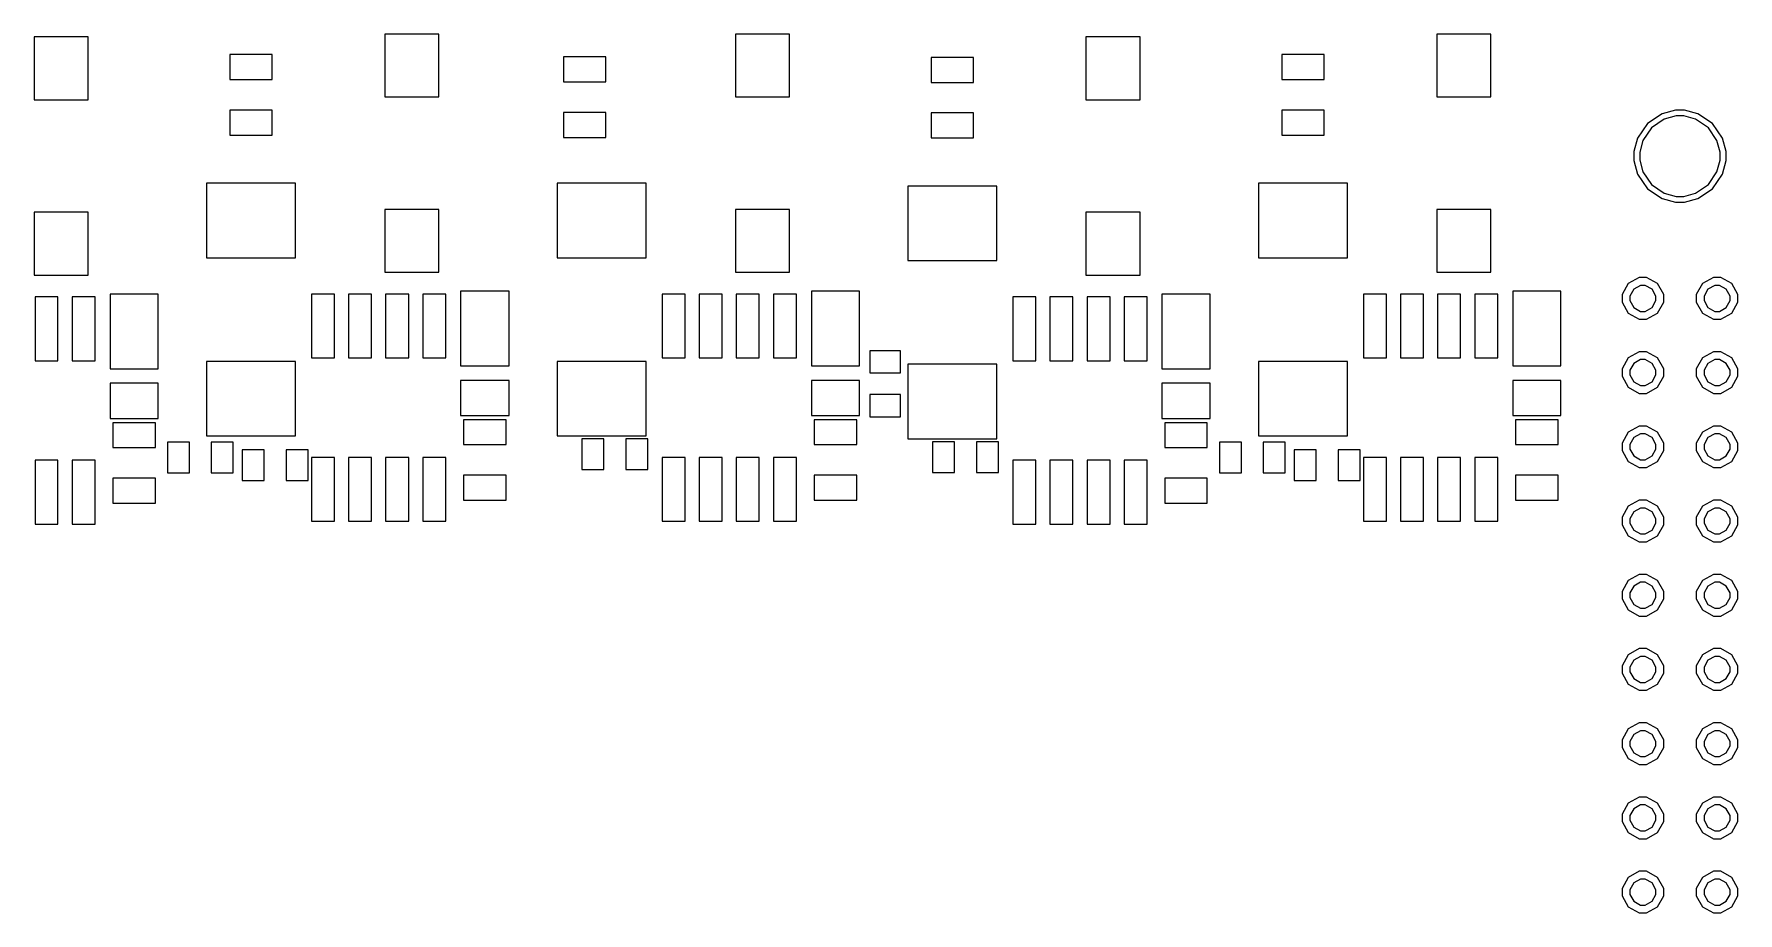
# Model space of a CAD drawing. Extents: x 0.06 to 4.7, y 0.01 to 2.64.
# Drawn here: x 2.408 to 4.704, y 1.461 to 2.645 of the extents above; entities that cross this region are included whole.
import ezdxf

# ---------------------------------------------------------------- set-up
doc = ezdxf.new("R2010")
doc.units = 0
doc.layers.get('0').update_dxf_attribs({"linetype": 'CONTINUOUS'})

msp = doc.modelspace()

# ---------------------------------------------------------------- linework, layer by layer
at = {"color": 0}
for p, q in [((2.48139, 2.64085), (2.40847, 2.64085)), ((2.40847, 2.64085), (2.40847, 2.5561)), ((2.48139, 2.5561), (2.48139, 2.64085)), ((2.95378, 2.64475), (2.88086, 2.64475)), ((2.88086, 2.64475), (2.88086, 2.56)), ((2.95378, 2.56), (2.95378, 2.64475)), ((3.42626, 2.64475), (3.35335, 2.64475)), ((3.35335, 2.64475), (3.35335, 2.56)), ((3.42626, 2.56), (3.42626, 2.64475)), ((3.8986, 2.64085), (3.82568, 2.64085)), ((3.82568, 2.64085), (3.82568, 2.5561)), ((3.8986, 2.5561), (3.8986, 2.64085)), ((4.3711, 2.64475), (4.29818, 2.64475)), ((4.29818, 2.64475), (4.29818, 2.56)), ((4.3711, 2.56), (4.3711, 2.64475)), ((2.72944, 2.61724), (2.67219, 2.61724)), ((2.67219, 2.61724), (2.67219, 2.58361)), ((2.72944, 2.58361), (2.72944, 2.61724)), ((4.14665, 2.61724), (4.08957, 2.61724)), ((4.08957, 2.61724), (4.08957, 2.58361)), ((4.14665, 2.58361), (4.14665, 2.61724)), ((3.17887, 2.61388), (3.12169, 2.61388)), ((3.12169, 2.61388), (3.12169, 2.58029)), ((3.17887, 2.58029), (3.17887, 2.61388)), ((3.67432, 2.61317), (3.61708, 2.61317)), ((3.61708, 2.61317), (3.61708, 2.57969)), ((3.67432, 2.57969), (3.67432, 2.61317)), ((2.67219, 2.58361), (2.72944, 2.58361)), ((3.12169, 2.58029), (3.17887, 2.58029)), ((3.61708, 2.57969), (3.67432, 2.57969)), ((4.08957, 2.58361), (4.14665, 2.58361)), ((2.40847, 2.5561), (2.48139, 2.5561)), ((2.88086, 2.56), (2.95378, 2.56)), ((3.35335, 2.56), (3.42626, 2.56)), ((3.82568, 2.5561), (3.8986, 2.5561)), ((4.29818, 2.56), (4.3711, 2.56)), ((2.72944, 2.54237), (2.67219, 2.54237)), ((2.67219, 2.54237), (2.67219, 2.50874)), ((2.72944, 2.50874), (2.72944, 2.54237)), ((3.17887, 2.53901), (3.12169, 2.53901)), ((3.12169, 2.53901), (3.12169, 2.50543)), ((3.17887, 2.50543), (3.17887, 2.53901)), ((3.67432, 2.53847), (3.61708, 2.53847)), ((3.61708, 2.53847), (3.61708, 2.50489)), ((3.67432, 2.50489), (3.67432, 2.53847)), ((4.14665, 2.54237), (4.08957, 2.54237)), ((4.08957, 2.54237), (4.08957, 2.50874)), ((4.14665, 2.50874), (4.14665, 2.54237)), ((4.60183, 2.53749), (4.58208, 2.52419)), ((4.6199, 2.54237), (4.60183, 2.53749)), ((4.62597, 2.54237), (4.6199, 2.54237)), ((4.632, 2.54237), (4.62597, 2.54237)), ((4.65007, 2.53749), (4.632, 2.54237)), ((4.66982, 2.52419), (4.65007, 2.53749)), ((2.67219, 2.50874), (2.72944, 2.50874)), ((3.12169, 2.50543), (3.17887, 2.50543)), ((3.61708, 2.50489), (3.67432, 2.50489)), ((4.08957, 2.50874), (4.14665, 2.50874)), ((4.56879, 2.50444), (4.56392, 2.48633)), ((4.58208, 2.52419), (4.56879, 2.50444)), ((4.68311, 2.50444), (4.66982, 2.52419)), ((4.68804, 2.48633), (4.68311, 2.50444)), ((4.56392, 2.48633), (4.56392, 2.48025)), ((4.56392, 2.48025), (4.56392, 2.47424)), ((4.68804, 2.48025), (4.68804, 2.48633)), ((4.68804, 2.47424), (4.68804, 2.48025)), ((4.56392, 2.47424), (4.56879, 2.45617)), ((4.68311, 2.45617), (4.68804, 2.47424)), ((2.76085, 2.4439), (2.64068, 2.4439)), ((2.64068, 2.4439), (2.64068, 2.34347)), ((2.76085, 2.34347), (2.76085, 2.4439)), ((3.23335, 2.4439), (3.11317, 2.4439)), ((3.11317, 2.4439), (3.11317, 2.34347)), ((3.23335, 2.34347), (3.23335, 2.4439)), ((3.70568, 2.44), (3.58556, 2.44)), ((3.58556, 2.44), (3.58556, 2.33957)), ((3.70568, 2.33957), (3.70568, 2.44)), ((4.17817, 2.4439), (4.05806, 2.4439)), ((4.05806, 2.4439), (4.05806, 2.34347)), ((4.17817, 2.34347), (4.17817, 2.4439)), ((4.56879, 2.45617), (4.58208, 2.43642)), ((4.58208, 2.43642), (4.60183, 2.42312)), ((4.65007, 2.42312), (4.66982, 2.43642)), ((4.66982, 2.43642), (4.68311, 2.45617)), ((4.60183, 2.42312), (4.6199, 2.41818)), ((4.6199, 2.41818), (4.62597, 2.41818)), ((4.62597, 2.41818), (4.632, 2.41818)), ((4.632, 2.41818), (4.65007, 2.42312)), ((2.48139, 2.40457), (2.40847, 2.40457)), ((2.40847, 2.40457), (2.40847, 2.31988)), ((2.48139, 2.31988), (2.48139, 2.40457)), ((2.95378, 2.40847), (2.88086, 2.40847)), ((2.88086, 2.40847), (2.88086, 2.32374)), ((2.95378, 2.32374), (2.95378, 2.40847)), ((3.42626, 2.40847), (3.35335, 2.40847)), ((3.35335, 2.40847), (3.35335, 2.32374)), ((3.42626, 2.32374), (3.42626, 2.40847)), ((3.8986, 2.40457), (3.82568, 2.40457)), ((3.82568, 2.40457), (3.82568, 2.31988)), ((3.8986, 2.31988), (3.8986, 2.40457)), ((4.3711, 2.40847), (4.29818, 2.40847)), ((4.29818, 2.40847), (4.29818, 2.32374)), ((4.3711, 2.32374), (4.3711, 2.40847)), ((2.64068, 2.34347), (2.76085, 2.34347)), ((3.11317, 2.34347), (3.23335, 2.34347)), ((4.05806, 2.34347), (4.17817, 2.34347)), ((2.40847, 2.31988), (2.48139, 2.31988)), ((2.88086, 2.32374), (2.95378, 2.32374)), ((3.35335, 2.32374), (3.42626, 2.32374)), ((3.58556, 2.33957), (3.70568, 2.33957)), ((3.82568, 2.31988), (3.8986, 2.31988)), ((4.29818, 2.32374), (4.3711, 2.32374)), ((3.04833, 2.29833), (2.98318, 2.29833)), ((2.98318, 2.29833), (2.98318, 2.19775)), ((3.04833, 2.19775), (3.04833, 2.29833)), ((3.52067, 2.29833), (3.45568, 2.29833)), ((3.45568, 2.29833), (3.45568, 2.19775)), ((3.52067, 2.19775), (3.52067, 2.29833)), ((4.46556, 2.29833), (4.40056, 2.29833)), ((4.40056, 2.29833), (4.40056, 2.19775)), ((4.46556, 2.19775), (4.46556, 2.29833)), ((4.5561, 2.30849), (4.5479, 2.29363)), ((4.57096, 2.31668), (4.5561, 2.30849)), ((4.57596, 2.31668), (4.57096, 2.31668)), ((4.58089, 2.31668), (4.57596, 2.31668)), ((4.59576, 2.30849), (4.58089, 2.31668)), ((4.604, 2.29363), (4.59576, 2.30849)), ((4.65614, 2.30849), (4.64789, 2.29363)), ((4.67101, 2.31668), (4.65614, 2.30849)), ((4.676, 2.31668), (4.67101, 2.31668)), ((4.68093, 2.31668), (4.676, 2.31668)), ((4.69581, 2.30849), (4.68093, 2.31668)), ((4.70404, 2.29363), (4.69581, 2.30849)), ((2.44069, 2.29058), (2.40972, 2.29058)), ((2.40972, 2.29058), (2.40972, 2.20458)), ((2.44069, 2.20458), (2.44069, 2.29058)), ((2.49067, 2.29058), (2.45975, 2.29058)), ((2.45975, 2.29058), (2.45975, 2.20458)), ((2.49067, 2.20458), (2.49067, 2.29058)), ((2.57585, 2.29432), (2.51085, 2.29432)), ((2.51085, 2.29432), (2.51085, 2.1939)), ((2.57585, 2.1939), (2.57585, 2.29432)), ((2.81321, 2.29443), (2.78207, 2.29443)), ((2.78207, 2.29443), (2.78207, 2.2085)), ((2.81321, 2.2085), (2.81321, 2.29443)), ((2.86317, 2.29443), (2.83208, 2.29443)), ((2.83208, 2.29443), (2.83208, 2.2085)), ((2.86317, 2.2085), (2.86317, 2.29443)), ((2.91319, 2.29443), (2.88211, 2.29443)), ((2.88211, 2.29443), (2.88211, 2.2085)), ((2.91319, 2.2085), (2.91319, 2.29443)), ((2.96322, 2.29443), (2.93207, 2.29443)), ((2.93207, 2.29443), (2.93207, 2.2085)), ((2.96322, 2.2085), (2.96322, 2.29443)), ((3.28554, 2.29443), (3.25456, 2.29443)), ((3.25456, 2.29443), (3.25456, 2.2085)), ((3.28554, 2.2085), (3.28554, 2.29443)), ((3.33556, 2.29443), (3.30458, 2.29443)), ((3.30458, 2.29443), (3.30458, 2.2085)), ((3.33556, 2.2085), (3.33556, 2.29443)), ((3.38558, 2.29443), (3.3546, 2.29443)), ((3.3546, 2.29443), (3.3546, 2.2085)), ((3.38558, 2.2085), (3.38558, 2.29443)), ((3.43554, 2.29443), (3.40457, 2.29443)), ((3.40457, 2.29443), (3.40457, 2.2085)), ((3.43554, 2.2085), (3.43554, 2.29443)), ((3.75803, 2.29058), (3.72711, 2.29058)), ((3.72711, 2.29058), (3.72711, 2.20458)), ((3.75803, 2.20458), (3.75803, 2.29058)), ((3.80806, 2.29058), (3.77707, 2.29058)), ((3.77707, 2.29058), (3.77707, 2.20458)), ((3.80806, 2.20458), (3.80806, 2.29058)), ((3.85807, 2.29058), (3.8271, 2.29058)), ((3.8271, 2.29058), (3.8271, 2.20458)), ((3.85807, 2.20458), (3.85807, 2.29058)), ((3.90804, 2.29058), (3.87706, 2.29058)), ((3.87706, 2.29058), (3.87706, 2.20458)), ((3.90804, 2.20458), (3.90804, 2.29058)), ((3.99322, 2.29432), (3.92806, 2.29432)), ((3.92806, 2.29432), (3.92806, 2.1939)), ((3.99322, 2.1939), (3.99322, 2.29432)), ((4.23042, 2.29443), (4.19943, 2.29443)), ((4.19943, 2.29443), (4.19943, 2.2085)), ((4.23042, 2.2085), (4.23042, 2.29443)), ((4.28043, 2.29443), (4.24946, 2.29443)), ((4.24946, 2.29443), (4.24946, 2.2085)), ((4.28043, 2.2085), (4.28043, 2.29443)), ((4.3304, 2.29443), (4.29943, 2.29443)), ((4.29943, 2.29443), (4.29943, 2.2085)), ((4.3304, 2.2085), (4.3304, 2.29443)), ((4.38043, 2.29443), (4.34944, 2.29443)), ((4.34944, 2.29443), (4.34944, 2.2085)), ((4.38043, 2.2085), (4.38043, 2.29443)), ((4.5479, 2.29363), (4.5479, 2.28863)), ((4.5479, 2.28863), (4.5479, 2.28369)), ((4.5479, 2.28369), (4.5561, 2.26882)), ((4.59576, 2.26882), (4.604, 2.28369)), ((4.604, 2.28863), (4.604, 2.29363)), ((4.604, 2.28369), (4.604, 2.28863)), ((4.64789, 2.29363), (4.64789, 2.28863)), ((4.64789, 2.28863), (4.64789, 2.28369)), ((4.64789, 2.28369), (4.65614, 2.26882)), ((4.69581, 2.26882), (4.70404, 2.28369)), ((4.70404, 2.28863), (4.70404, 2.29363)), ((4.70404, 2.28369), (4.70404, 2.28863)), ((4.5561, 2.26882), (4.57096, 2.26058)), ((4.57096, 2.26058), (4.57596, 2.26058)), ((4.57596, 2.26058), (4.58089, 2.26058)), ((4.58089, 2.26058), (4.59576, 2.26882)), ((4.65614, 2.26882), (4.67101, 2.26058)), ((4.67101, 2.26058), (4.676, 2.26058)), ((4.676, 2.26058), (4.68093, 2.26058)), ((4.68093, 2.26058), (4.69581, 2.26882)), ((2.40972, 2.20458), (2.44069, 2.20458)), ((2.45975, 2.20458), (2.49067, 2.20458)), ((2.76085, 2.20378), (2.64068, 2.20378)), ((2.64068, 2.20378), (2.64068, 2.10335)), ((2.76085, 2.10335), (2.76085, 2.20378)), ((2.78207, 2.2085), (2.81321, 2.2085)), ((2.83208, 2.2085), (2.86317, 2.2085)), ((2.88211, 2.2085), (2.91319, 2.2085)), ((2.93207, 2.2085), (2.96322, 2.2085)), ((3.23335, 2.20378), (3.11317, 2.20378)), ((3.11317, 2.20378), (3.11317, 2.10335)), ((3.23335, 2.10335), (3.23335, 2.20378)), ((3.25456, 2.2085), (3.28554, 2.2085)), ((3.30458, 2.2085), (3.33556, 2.2085)), ((3.3546, 2.2085), (3.38558, 2.2085)), ((3.40457, 2.2085), (3.43554, 2.2085)), ((3.57596, 2.21793), (3.53456, 2.21793)), ((3.53456, 2.21793), (3.53456, 2.18821)), ((3.57596, 2.18821), (3.57596, 2.21793)), ((3.72711, 2.20458), (3.75803, 2.20458)), ((3.77707, 2.20458), (3.80806, 2.20458)), ((3.8271, 2.20458), (3.85807, 2.20458)), ((3.87706, 2.20458), (3.90804, 2.20458)), ((4.17817, 2.20378), (4.05806, 2.20378)), ((4.05806, 2.20378), (4.05806, 2.10335)), ((4.17817, 2.10335), (4.17817, 2.20378)), ((4.19943, 2.2085), (4.23042, 2.2085)), ((4.24946, 2.2085), (4.28043, 2.2085)), ((4.29943, 2.2085), (4.3304, 2.2085)), ((4.34944, 2.2085), (4.38043, 2.2085)), ((4.5561, 2.20844), (4.5479, 2.19358)), ((4.57096, 2.21669), (4.5561, 2.20844)), ((4.57596, 2.21669), (4.57096, 2.21669)), ((4.58089, 2.21669), (4.57596, 2.21669)), ((4.59576, 2.20844), (4.58089, 2.21669)), ((4.604, 2.19358), (4.59576, 2.20844)), ((4.65614, 2.20844), (4.64789, 2.19358)), ((4.67101, 2.21669), (4.65614, 2.20844)), ((4.676, 2.21669), (4.67101, 2.21669)), ((4.68093, 2.21669), (4.676, 2.21669)), ((4.69581, 2.20844), (4.68093, 2.21669)), ((4.70404, 2.19358), (4.69581, 2.20844)), ((2.51085, 2.1939), (2.57585, 2.1939)), ((2.98318, 2.19775), (3.04833, 2.19775)), ((3.45568, 2.19775), (3.52067, 2.19775)), ((3.53456, 2.18821), (3.57596, 2.18821)), ((3.70568, 2.19988), (3.58556, 2.19988)), ((3.58556, 2.19988), (3.58556, 2.09928)), ((3.70568, 2.09928), (3.70568, 2.19988)), ((3.92806, 2.1939), (3.99322, 2.1939)), ((4.40056, 2.19775), (4.46556, 2.19775)), ((4.5479, 2.19358), (4.5479, 2.18858)), ((4.5479, 2.18858), (4.5479, 2.18365)), ((4.5479, 2.18365), (4.5561, 2.16878)), ((4.59576, 2.16878), (4.604, 2.18365)), ((4.604, 2.18858), (4.604, 2.19358)), ((4.604, 2.18365), (4.604, 2.18858)), ((4.64789, 2.19358), (4.64789, 2.18858)), ((4.64789, 2.18858), (4.64789, 2.18365)), ((4.64789, 2.18365), (4.65614, 2.16878)), ((4.69581, 2.16878), (4.70404, 2.18365)), ((4.70404, 2.18858), (4.70404, 2.19358)), ((4.70404, 2.18365), (4.70404, 2.18858)), ((2.57585, 2.17432), (2.51085, 2.17432)), ((2.51085, 2.17432), (2.51085, 2.12696)), ((2.57585, 2.12696), (2.57585, 2.17432)), ((3.04833, 2.17817), (2.98318, 2.17817)), ((2.98318, 2.17817), (2.98318, 2.13086)), ((3.04833, 2.13086), (3.04833, 2.17817)), ((3.52067, 2.17817), (3.45568, 2.17817)), ((3.45568, 2.17817), (3.45568, 2.13086)), ((3.52067, 2.13086), (3.52067, 2.17817)), ((3.57596, 2.1589), (3.53456, 2.1589)), ((3.53456, 2.1589), (3.53456, 2.12918)), ((3.57596, 2.12918), (3.57596, 2.1589)), ((3.99322, 2.17432), (3.92806, 2.17432)), ((3.92806, 2.17432), (3.92806, 2.12696)), ((3.99322, 2.12696), (3.99322, 2.17432)), ((4.46556, 2.17817), (4.40056, 2.17817)), ((4.40056, 2.17817), (4.40056, 2.13086)), ((4.46556, 2.13086), (4.46556, 2.17817)), ((4.5561, 2.16878), (4.57096, 2.16054)), ((4.57096, 2.16054), (4.57596, 2.16054)), ((4.57596, 2.16054), (4.58089, 2.16054)), ((4.58089, 2.16054), (4.59576, 2.16878)), ((4.65614, 2.16878), (4.67101, 2.16054)), ((4.67101, 2.16054), (4.676, 2.16054)), ((4.676, 2.16054), (4.68093, 2.16054)), ((4.68093, 2.16054), (4.69581, 2.16878)), ((2.51085, 2.12696), (2.57585, 2.12696)), ((2.57194, 2.1211), (2.51471, 2.1211)), ((2.51471, 2.1211), (2.51471, 2.08751)), ((2.57194, 2.08751), (2.57194, 2.1211)), ((2.98318, 2.13086), (3.04833, 2.13086)), ((3.04432, 2.125), (2.98719, 2.125)), ((2.98719, 2.125), (2.98719, 2.09153)), ((3.04432, 2.09153), (3.04432, 2.125)), ((3.45568, 2.13086), (3.52067, 2.13086)), ((3.51682, 2.125), (3.45958, 2.125)), ((3.45958, 2.125), (3.45958, 2.09153)), ((3.51682, 2.09153), (3.51682, 2.125)), ((3.53456, 2.12918), (3.57596, 2.12918)), ((3.92806, 2.12696), (3.99322, 2.12696)), ((3.98915, 2.1211), (3.93207, 2.1211)), ((3.93207, 2.1211), (3.93207, 2.08751)), ((3.98915, 2.08751), (3.98915, 2.1211)), ((4.40056, 2.13086), (4.46556, 2.13086)), ((4.46164, 2.125), (4.40446, 2.125)), ((4.40446, 2.125), (4.40446, 2.09153)), ((4.46164, 2.09153), (4.46164, 2.125)), ((4.57096, 2.11664), (4.5561, 2.10846)), ((4.57596, 2.11664), (4.57096, 2.11664)), ((4.58089, 2.11664), (4.57596, 2.11664)), ((4.59576, 2.10846), (4.58089, 2.11664)), ((4.67101, 2.11664), (4.65614, 2.10846)), ((4.676, 2.11664), (4.67101, 2.11664)), ((4.68093, 2.11664), (4.676, 2.11664)), ((4.69581, 2.10846), (4.68093, 2.11664)), ((2.61778, 2.09472), (2.58806, 2.09472)), ((2.58806, 2.09472), (2.58806, 2.05333)), ((2.61778, 2.05333), (2.61778, 2.09472)), ((2.64068, 2.10335), (2.76085, 2.10335)), ((2.67681, 2.09472), (2.64725, 2.09472)), ((2.64725, 2.09472), (2.64725, 2.05333)), ((2.67681, 2.05333), (2.67681, 2.09472)), ((2.98719, 2.09153), (3.04432, 2.09153)), ((3.11317, 2.10335), (3.23335, 2.10335)), ((3.17626, 2.09944), (3.14665, 2.09944)), ((3.14665, 2.09944), (3.14665, 2.05806)), ((3.17626, 2.05806), (3.17626, 2.09944)), ((3.23529, 2.09944), (3.20568, 2.09944)), ((3.20568, 2.09944), (3.20568, 2.05806)), ((3.23529, 2.05806), (3.23529, 2.09944)), ((3.45958, 2.09153), (3.51682, 2.09153)), ((3.58556, 2.09928), (3.70568, 2.09928)), ((3.6486, 2.09554), (3.61903, 2.09554)), ((3.61903, 2.09554), (3.61903, 2.05404)), ((3.6486, 2.05404), (3.6486, 2.09554)), ((3.70779, 2.09554), (3.67806, 2.09554)), ((3.67806, 2.09554), (3.67806, 2.05404)), ((3.70779, 2.05404), (3.70779, 2.09554)), ((4.035, 2.09472), (4.00543, 2.09472)), ((4.00543, 2.09472), (4.00543, 2.05333)), ((4.035, 2.05333), (4.035, 2.09472)), ((4.05806, 2.10335), (4.17817, 2.10335)), ((4.09418, 2.09472), (4.06446, 2.09472)), ((4.06446, 2.09472), (4.06446, 2.05333)), ((4.09418, 2.05333), (4.09418, 2.09472)), ((4.40446, 2.09153), (4.46164, 2.09153)), ((4.5561, 2.10846), (4.5479, 2.09358)), ((4.5479, 2.09358), (4.5479, 2.0886)), ((4.604, 2.09358), (4.59576, 2.10846)), ((4.604, 2.0886), (4.604, 2.09358)), ((4.65614, 2.10846), (4.64789, 2.09358)), ((4.64789, 2.09358), (4.64789, 2.0886)), ((4.70404, 2.09358), (4.69581, 2.10846)), ((4.70404, 2.0886), (4.70404, 2.09358)), ((2.44069, 2.07053), (2.40972, 2.07053)), ((2.40972, 2.07053), (2.40972, 1.9846)), ((2.44069, 1.9846), (2.44069, 2.07053)), ((2.49067, 2.07053), (2.45975, 2.07053)), ((2.45975, 2.07053), (2.45975, 1.9846)), ((2.49067, 1.9846), (2.49067, 2.07053)), ((2.51471, 2.08751), (2.57194, 2.08751)), ((2.71858, 2.08475), (2.68901, 2.08475)), ((2.68901, 2.08475), (2.68901, 2.04335)), ((2.71858, 2.04335), (2.71858, 2.08475)), ((2.77778, 2.08475), (2.74804, 2.08475)), ((2.74804, 2.08475), (2.74804, 2.04335)), ((2.77778, 2.04335), (2.77778, 2.08475)), ((2.81321, 2.07443), (2.78207, 2.07443)), ((2.78207, 2.07443), (2.78207, 1.9885)), ((2.81321, 1.9885), (2.81321, 2.07443)), ((2.86317, 2.07443), (2.83208, 2.07443)), ((2.83208, 2.07443), (2.83208, 1.9885)), ((2.86317, 1.9885), (2.86317, 2.07443)), ((2.91319, 2.07443), (2.88211, 2.07443)), ((2.88211, 2.07443), (2.88211, 1.9885)), ((2.91319, 1.9885), (2.91319, 2.07443)), ((2.96322, 2.07443), (2.93207, 2.07443)), ((2.93207, 2.07443), (2.93207, 1.9885)), ((2.96322, 1.9885), (2.96322, 2.07443)), ((3.28554, 2.07443), (3.25456, 2.07443)), ((3.25456, 2.07443), (3.25456, 1.9885)), ((3.28554, 1.9885), (3.28554, 2.07443)), ((3.33556, 2.07443), (3.30458, 2.07443)), ((3.30458, 2.07443), (3.30458, 1.9885)), ((3.33556, 1.9885), (3.33556, 2.07443)), ((3.38558, 2.07443), (3.3546, 2.07443)), ((3.3546, 2.07443), (3.3546, 1.9885)), ((3.38558, 1.9885), (3.38558, 2.07443)), ((3.43554, 2.07443), (3.40457, 2.07443)), ((3.40457, 2.07443), (3.40457, 1.9885)), ((3.43554, 1.9885), (3.43554, 2.07443)), ((3.75803, 2.07053), (3.72711, 2.07053)), ((3.72711, 2.07053), (3.72711, 1.9846)), ((3.75803, 1.9846), (3.75803, 2.07053)), ((3.80806, 2.07053), (3.77707, 2.07053)), ((3.77707, 2.07053), (3.77707, 1.9846)), ((3.80806, 1.9846), (3.80806, 2.07053)), ((3.85807, 2.07053), (3.8271, 2.07053)), ((3.8271, 2.07053), (3.8271, 1.9846)), ((3.85807, 1.9846), (3.85807, 2.07053)), ((3.90804, 2.07053), (3.87706, 2.07053)), ((3.87706, 2.07053), (3.87706, 1.9846)), ((3.90804, 1.9846), (3.90804, 2.07053)), ((3.93207, 2.08751), (3.98915, 2.08751)), ((4.13596, 2.08475), (4.10639, 2.08475)), ((4.10639, 2.08475), (4.10639, 2.04335)), ((4.13596, 2.04335), (4.13596, 2.08475)), ((4.19499, 2.08475), (4.16542, 2.08475)), ((4.16542, 2.08475), (4.16542, 2.04335)), ((4.19499, 2.04335), (4.19499, 2.08475)), ((4.23042, 2.07443), (4.19943, 2.07443)), ((4.19943, 2.07443), (4.19943, 1.9885)), ((4.23042, 1.9885), (4.23042, 2.07443)), ((4.28043, 2.07443), (4.24946, 2.07443)), ((4.24946, 2.07443), (4.24946, 1.9885)), ((4.28043, 1.9885), (4.28043, 2.07443)), ((4.3304, 2.07443), (4.29943, 2.07443)), ((4.29943, 2.07443), (4.29943, 1.9885)), ((4.3304, 1.9885), (4.3304, 2.07443)), ((4.38043, 2.07443), (4.34944, 2.07443)), ((4.34944, 2.07443), (4.34944, 1.9885)), ((4.38043, 1.9885), (4.38043, 2.07443)), ((4.5479, 2.0886), (4.5479, 2.08365)), ((4.5479, 2.08365), (4.5561, 2.06879)), ((4.5561, 2.06879), (4.57096, 2.06054)), ((4.58089, 2.06054), (4.59576, 2.06879)), ((4.59576, 2.06879), (4.604, 2.08365)), ((4.604, 2.08365), (4.604, 2.0886)), ((4.64789, 2.0886), (4.64789, 2.08365)), ((4.64789, 2.08365), (4.65614, 2.06879)), ((4.65614, 2.06879), (4.67101, 2.06054)), ((4.68093, 2.06054), (4.69581, 2.06879)), ((4.69581, 2.06879), (4.70404, 2.08365)), ((4.70404, 2.08365), (4.70404, 2.0886)), ((2.57194, 2.04622), (2.51471, 2.04622)), ((2.51471, 2.04622), (2.51471, 2.01281)), ((2.57194, 2.01281), (2.57194, 2.04622)), ((2.58806, 2.05333), (2.61778, 2.05333)), ((2.64725, 2.05333), (2.67681, 2.05333)), ((2.68901, 2.04335), (2.71858, 2.04335)), ((2.74804, 2.04335), (2.77778, 2.04335)), ((3.04432, 2.05029), (2.98719, 2.05029)), ((2.98719, 2.05029), (2.98719, 2.01665)), ((3.04432, 2.01665), (3.04432, 2.05029)), ((3.14665, 2.05806), (3.17626, 2.05806)), ((3.20568, 2.05806), (3.23529, 2.05806)), ((3.51682, 2.05029), (3.45958, 2.05029)), ((3.45958, 2.05029), (3.45958, 2.01665)), ((3.51682, 2.01665), (3.51682, 2.05029)), ((3.61903, 2.05404), (3.6486, 2.05404)), ((3.67806, 2.05404), (3.70779, 2.05404)), ((3.98915, 2.04622), (3.93207, 2.04622)), ((3.93207, 2.04622), (3.93207, 2.01281)), ((3.98915, 2.01281), (3.98915, 2.04622)), ((4.00543, 2.05333), (4.035, 2.05333)), ((4.06446, 2.05333), (4.09418, 2.05333)), ((4.10639, 2.04335), (4.13596, 2.04335)), ((4.16542, 2.04335), (4.19499, 2.04335)), ((4.46164, 2.05029), (4.40446, 2.05029)), ((4.40446, 2.05029), (4.40446, 2.01665)), ((4.46164, 2.01665), (4.46164, 2.05029)), ((4.57096, 2.06054), (4.57596, 2.06054)), ((4.57596, 2.06054), (4.58089, 2.06054)), ((4.67101, 2.06054), (4.676, 2.06054)), ((4.676, 2.06054), (4.68093, 2.06054)), ((2.51471, 2.01281), (2.57194, 2.01281)), ((2.98719, 2.01665), (3.04432, 2.01665)), ((3.45958, 2.01665), (3.51682, 2.01665)), ((3.93207, 2.01281), (3.98915, 2.01281)), ((4.40446, 2.01665), (4.46164, 2.01665)), ((4.5561, 2.00846), (4.5479, 1.9936)), ((4.57096, 2.01665), (4.5561, 2.00846)), ((4.57596, 2.01665), (4.57096, 2.01665)), ((4.58089, 2.01665), (4.57596, 2.01665)), ((4.59576, 2.00846), (4.58089, 2.01665)), ((4.604, 1.9936), (4.59576, 2.00846)), ((4.65614, 2.00846), (4.64789, 1.9936)), ((4.67101, 2.01665), (4.65614, 2.00846)), ((4.676, 2.01665), (4.67101, 2.01665)), ((4.68093, 2.01665), (4.676, 2.01665)), ((4.69581, 2.00846), (4.68093, 2.01665)), ((4.70404, 1.9936), (4.69581, 2.00846)), ((2.40972, 1.9846), (2.44069, 1.9846)), ((2.45975, 1.9846), (2.49067, 1.9846)), ((2.78207, 1.9885), (2.81321, 1.9885)), ((2.83208, 1.9885), (2.86317, 1.9885)), ((2.88211, 1.9885), (2.91319, 1.9885)), ((2.93207, 1.9885), (2.96322, 1.9885)), ((3.25456, 1.9885), (3.28554, 1.9885)), ((3.30458, 1.9885), (3.33556, 1.9885)), ((3.3546, 1.9885), (3.38558, 1.9885)), ((3.40457, 1.9885), (3.43554, 1.9885)), ((3.72711, 1.9846), (3.75803, 1.9846)), ((3.77707, 1.9846), (3.80806, 1.9846)), ((3.8271, 1.9846), (3.85807, 1.9846)), ((3.87706, 1.9846), (3.90804, 1.9846)), ((4.19943, 1.9885), (4.23042, 1.9885)), ((4.24946, 1.9885), (4.28043, 1.9885)), ((4.29943, 1.9885), (4.3304, 1.9885)), ((4.34944, 1.9885), (4.38043, 1.9885)), ((4.5479, 1.9936), (4.5479, 1.98861)), ((4.5479, 1.98861), (4.5479, 1.98367)), ((4.5479, 1.98367), (4.5561, 1.96881)), ((4.59576, 1.96881), (4.604, 1.98367)), ((4.604, 1.98861), (4.604, 1.9936)), ((4.604, 1.98367), (4.604, 1.98861)), ((4.64789, 1.9936), (4.64789, 1.98861)), ((4.64789, 1.98861), (4.64789, 1.98367)), ((4.64789, 1.98367), (4.65614, 1.96881)), ((4.69581, 1.96881), (4.70404, 1.98367)), ((4.70404, 1.98861), (4.70404, 1.9936)), ((4.70404, 1.98367), (4.70404, 1.98861)), ((4.5561, 1.96881), (4.57096, 1.96056)), ((4.57096, 1.96056), (4.57596, 1.96056)), ((4.57596, 1.96056), (4.58089, 1.96056)), ((4.58089, 1.96056), (4.59576, 1.96881)), ((4.65614, 1.96881), (4.67101, 1.96056)), ((4.67101, 1.96056), (4.676, 1.96056)), ((4.676, 1.96056), (4.68093, 1.96056)), ((4.68093, 1.96056), (4.69581, 1.96881)), ((4.5561, 1.90847), (4.5479, 1.89361)), ((4.57096, 1.91667), (4.5561, 1.90847)), ((4.57596, 1.91667), (4.57096, 1.91667)), ((4.58089, 1.91667), (4.57596, 1.91667)), ((4.59576, 1.90847), (4.58089, 1.91667)), ((4.604, 1.89361), (4.59576, 1.90847)), ((4.65614, 1.90847), (4.64789, 1.89361)), ((4.67101, 1.91667), (4.65614, 1.90847)), ((4.676, 1.91667), (4.67101, 1.91667)), ((4.68093, 1.91667), (4.676, 1.91667)), ((4.69581, 1.90847), (4.68093, 1.91667)), ((4.70404, 1.89361), (4.69581, 1.90847)), ((4.5479, 1.89361), (4.5479, 1.88861)), ((4.5479, 1.88861), (4.5479, 1.88368)), ((4.5479, 1.88368), (4.5561, 1.86882)), ((4.59576, 1.86882), (4.604, 1.88368)), ((4.604, 1.88861), (4.604, 1.89361)), ((4.604, 1.88368), (4.604, 1.88861)), ((4.64789, 1.89361), (4.64789, 1.88861)), ((4.64789, 1.88861), (4.64789, 1.88368)), ((4.64789, 1.88368), (4.65614, 1.86882)), ((4.69581, 1.86882), (4.70404, 1.88368)), ((4.70404, 1.88861), (4.70404, 1.89361)), ((4.70404, 1.88368), (4.70404, 1.88861)), ((4.5561, 1.86882), (4.57096, 1.86057)), ((4.57096, 1.86057), (4.57596, 1.86057)), ((4.57596, 1.86057), (4.58089, 1.86057)), ((4.58089, 1.86057), (4.59576, 1.86882)), ((4.65614, 1.86882), (4.67101, 1.86057)), ((4.67101, 1.86057), (4.676, 1.86057)), ((4.676, 1.86057), (4.68093, 1.86057)), ((4.68093, 1.86057), (4.69581, 1.86882)), ((4.57096, 1.81668), (4.5561, 1.80849)), ((4.57596, 1.81668), (4.57096, 1.81668)), ((4.58089, 1.81668), (4.57596, 1.81668)), ((4.59576, 1.80849), (4.58089, 1.81668)), ((4.67101, 1.81668), (4.65614, 1.80849)), ((4.676, 1.81668), (4.67101, 1.81668)), ((4.68093, 1.81668), (4.676, 1.81668)), ((4.69581, 1.80849), (4.68093, 1.81668)), ((4.5561, 1.80849), (4.5479, 1.79363)), ((4.5479, 1.79363), (4.5479, 1.78863)), ((4.604, 1.79363), (4.59576, 1.80849)), ((4.604, 1.78863), (4.604, 1.79363)), ((4.65614, 1.80849), (4.64789, 1.79363)), ((4.64789, 1.79363), (4.64789, 1.78863)), ((4.70404, 1.79363), (4.69581, 1.80849)), ((4.70404, 1.78863), (4.70404, 1.79363)), ((4.5479, 1.78863), (4.5479, 1.78369)), ((4.5479, 1.78369), (4.5561, 1.76882)), ((4.5561, 1.76882), (4.57096, 1.76058)), ((4.58089, 1.76058), (4.59576, 1.76882)), ((4.59576, 1.76882), (4.604, 1.78369)), ((4.604, 1.78369), (4.604, 1.78863)), ((4.64789, 1.78863), (4.64789, 1.78369)), ((4.64789, 1.78369), (4.65614, 1.76882)), ((4.65614, 1.76882), (4.67101, 1.76058)), ((4.68093, 1.76058), (4.69581, 1.76882)), ((4.69581, 1.76882), (4.70404, 1.78369)), ((4.70404, 1.78369), (4.70404, 1.78863)), ((4.57096, 1.76058), (4.57596, 1.76058)), ((4.57596, 1.76058), (4.58089, 1.76058)), ((4.67101, 1.76058), (4.676, 1.76058)), ((4.676, 1.76058), (4.68093, 1.76058)), ((4.5561, 1.70844), (4.5479, 1.69358)), ((4.57096, 1.71669), (4.5561, 1.70844)), ((4.57596, 1.71669), (4.57096, 1.71669)), ((4.58089, 1.71669), (4.57596, 1.71669)), ((4.59576, 1.70844), (4.58089, 1.71669)), ((4.604, 1.69358), (4.59576, 1.70844)), ((4.65614, 1.70844), (4.64789, 1.69358)), ((4.67101, 1.71669), (4.65614, 1.70844)), ((4.676, 1.71669), (4.67101, 1.71669)), ((4.68093, 1.71669), (4.676, 1.71669)), ((4.69581, 1.70844), (4.68093, 1.71669)), ((4.70404, 1.69358), (4.69581, 1.70844)), ((4.5479, 1.69358), (4.5479, 1.68858)), ((4.5479, 1.68858), (4.5479, 1.68365)), ((4.5479, 1.68365), (4.5561, 1.66878)), ((4.59576, 1.66878), (4.604, 1.68365)), ((4.604, 1.68858), (4.604, 1.69358)), ((4.604, 1.68365), (4.604, 1.68858)), ((4.64789, 1.69358), (4.64789, 1.68858)), ((4.64789, 1.68858), (4.64789, 1.68365)), ((4.64789, 1.68365), (4.65614, 1.66878)), ((4.69581, 1.66878), (4.70404, 1.68365)), ((4.70404, 1.68858), (4.70404, 1.69358)), ((4.70404, 1.68365), (4.70404, 1.68858)), ((4.5561, 1.66878), (4.57096, 1.66054)), ((4.57096, 1.66054), (4.57596, 1.66054)), ((4.57596, 1.66054), (4.58089, 1.66054)), ((4.58089, 1.66054), (4.59576, 1.66878)), ((4.65614, 1.66878), (4.67101, 1.66054)), ((4.67101, 1.66054), (4.676, 1.66054)), ((4.676, 1.66054), (4.68093, 1.66054)), ((4.68093, 1.66054), (4.69581, 1.66878)), ((4.5561, 1.60846), (4.5479, 1.59358)), ((4.57096, 1.61664), (4.5561, 1.60846)), ((4.57596, 1.61664), (4.57096, 1.61664)), ((4.58089, 1.61664), (4.57596, 1.61664)), ((4.59576, 1.60846), (4.58089, 1.61664)), ((4.604, 1.59358), (4.59576, 1.60846)), ((4.65614, 1.60846), (4.64789, 1.59358)), ((4.67101, 1.61664), (4.65614, 1.60846)), ((4.676, 1.61664), (4.67101, 1.61664)), ((4.68093, 1.61664), (4.676, 1.61664)), ((4.69581, 1.60846), (4.68093, 1.61664)), ((4.70404, 1.59358), (4.69581, 1.60846)), ((4.5479, 1.59358), (4.5479, 1.5886)), ((4.5479, 1.5886), (4.5479, 1.58365)), ((4.604, 1.5886), (4.604, 1.59358)), ((4.604, 1.58365), (4.604, 1.5886)), ((4.64789, 1.59358), (4.64789, 1.5886)), ((4.64789, 1.5886), (4.64789, 1.58365)), ((4.70404, 1.5886), (4.70404, 1.59358)), ((4.70404, 1.58365), (4.70404, 1.5886)), ((4.5479, 1.58365), (4.5561, 1.56879)), ((4.5561, 1.56879), (4.57096, 1.56054)), ((4.58089, 1.56054), (4.59576, 1.56879)), ((4.59576, 1.56879), (4.604, 1.58365)), ((4.64789, 1.58365), (4.65614, 1.56879)), ((4.65614, 1.56879), (4.67101, 1.56054)), ((4.68093, 1.56054), (4.69581, 1.56879)), ((4.69581, 1.56879), (4.70404, 1.58365)), ((4.57096, 1.56054), (4.57596, 1.56054)), ((4.57596, 1.56054), (4.58089, 1.56054)), ((4.67101, 1.56054), (4.676, 1.56054)), ((4.676, 1.56054), (4.68093, 1.56054)), ((4.57096, 1.51665), (4.5561, 1.50846)), ((4.57596, 1.51665), (4.57096, 1.51665)), ((4.58089, 1.51665), (4.57596, 1.51665)), ((4.59576, 1.50846), (4.58089, 1.51665)), ((4.67101, 1.51665), (4.65614, 1.50846)), ((4.676, 1.51665), (4.67101, 1.51665)), ((4.68093, 1.51665), (4.676, 1.51665)), ((4.69581, 1.50846), (4.68093, 1.51665)), ((4.5561, 1.50846), (4.5479, 1.4936)), ((4.5479, 1.4936), (4.5479, 1.48861)), ((4.604, 1.4936), (4.59576, 1.50846)), ((4.604, 1.48861), (4.604, 1.4936)), ((4.65614, 1.50846), (4.64789, 1.4936)), ((4.64789, 1.4936), (4.64789, 1.48861)), ((4.70404, 1.4936), (4.69581, 1.50846)), ((4.70404, 1.48861), (4.70404, 1.4936)), ((4.5479, 1.48861), (4.5479, 1.48367)), ((4.5479, 1.48367), (4.5561, 1.46881)), ((4.59576, 1.46881), (4.604, 1.48367)), ((4.604, 1.48367), (4.604, 1.48861)), ((4.64789, 1.48861), (4.64789, 1.48367)), ((4.64789, 1.48367), (4.65614, 1.46881)), ((4.69581, 1.46881), (4.70404, 1.48367)), ((4.70404, 1.48367), (4.70404, 1.48861)), ((4.5561, 1.46881), (4.57096, 1.46056)), ((4.57096, 1.46056), (4.57596, 1.46056)), ((4.57596, 1.46056), (4.58089, 1.46056)), ((4.58089, 1.46056), (4.59576, 1.46881)), ((4.65614, 1.46881), (4.67101, 1.46056)), ((4.67101, 1.46056), (4.676, 1.46056)), ((4.676, 1.46056), (4.68093, 1.46056)), ((4.68093, 1.46056), (4.69581, 1.46881))]:
    msp.add_line(p, q, dxfattribs=at)
at = {"color": 7}
for p, q in [((4.60487, 2.53022), (4.58768, 2.51861)), ((4.62067, 2.53444), (4.60487, 2.53022)), ((4.62597, 2.53444), (4.62067, 2.53444)), ((4.63124, 2.53444), (4.62597, 2.53444)), ((4.64703, 2.53022), (4.63124, 2.53444)), ((4.66422, 2.51861), (4.64703, 2.53022)), ((4.58768, 2.51861), (4.57607, 2.50136)), ((4.67583, 2.50136), (4.66422, 2.51861)), ((4.57607, 2.50136), (4.57183, 2.48557)), ((4.57183, 2.48557), (4.57183, 2.48025)), ((4.57183, 2.48025), (4.57183, 2.47499)), ((4.68012, 2.48557), (4.67583, 2.50136)), ((4.68012, 2.48025), (4.68012, 2.48557)), ((4.68012, 2.47499), (4.68012, 2.48025)), ((4.57183, 2.47499), (4.57607, 2.45921)), ((4.57607, 2.45921), (4.58768, 2.442)), ((4.66422, 2.442), (4.67583, 2.45921)), ((4.67583, 2.45921), (4.68012, 2.47499)), ((4.58768, 2.442), (4.60487, 2.43039)), ((4.64703, 2.43039), (4.66422, 2.442)), ((4.60487, 2.43039), (4.62067, 2.42611)), ((4.62067, 2.42611), (4.62597, 2.42611)), ((4.62597, 2.42611), (4.63124, 2.42611)), ((4.63124, 2.42611), (4.64703, 2.43039)), ((4.56358, 2.301), (4.55849, 2.29172)), ((4.57286, 2.3061), (4.56358, 2.301)), ((4.57596, 2.3061), (4.57286, 2.3061)), ((4.57904, 2.3061), (4.57596, 2.3061)), ((4.58832, 2.301), (4.57904, 2.3061)), ((4.59347, 2.29172), (4.58832, 2.301)), ((4.66357, 2.301), (4.65847, 2.29172)), ((4.67285, 2.3061), (4.66357, 2.301)), ((4.676, 2.3061), (4.67285, 2.3061)), ((4.67904, 2.3061), (4.676, 2.3061)), ((4.68832, 2.301), (4.67904, 2.3061)), ((4.69347, 2.29172), (4.68832, 2.301)), ((4.55849, 2.29172), (4.55849, 2.28863)), ((4.55849, 2.28863), (4.55849, 2.28554)), ((4.55849, 2.28554), (4.56358, 2.27626)), ((4.56358, 2.27626), (4.57286, 2.27111)), ((4.57904, 2.27111), (4.58832, 2.27626)), ((4.58832, 2.27626), (4.59347, 2.28554)), ((4.59347, 2.28863), (4.59347, 2.29172)), ((4.59347, 2.28554), (4.59347, 2.28863)), ((4.65847, 2.29172), (4.65847, 2.28863)), ((4.65847, 2.28863), (4.65847, 2.28554)), ((4.65847, 2.28554), (4.66357, 2.27626)), ((4.66357, 2.27626), (4.67285, 2.27111)), ((4.67904, 2.27111), (4.68832, 2.27626)), ((4.68832, 2.27626), (4.69347, 2.28554)), ((4.69347, 2.28863), (4.69347, 2.29172)), ((4.69347, 2.28554), (4.69347, 2.28863)), ((4.57286, 2.27111), (4.57596, 2.27111)), ((4.57596, 2.27111), (4.57904, 2.27111)), ((4.67285, 2.27111), (4.676, 2.27111)), ((4.676, 2.27111), (4.67904, 2.27111)), ((4.57286, 2.20611), (4.56358, 2.20101)), ((4.57596, 2.20611), (4.57286, 2.20611)), ((4.57904, 2.20611), (4.57596, 2.20611)), ((4.58832, 2.20101), (4.57904, 2.20611)), ((4.67285, 2.20611), (4.66357, 2.20101)), ((4.676, 2.20611), (4.67285, 2.20611)), ((4.67904, 2.20611), (4.676, 2.20611)), ((4.68832, 2.20101), (4.67904, 2.20611)), ((4.56358, 2.20101), (4.55849, 2.19174)), ((4.55849, 2.19174), (4.55849, 2.18858)), ((4.55849, 2.18858), (4.55849, 2.18554)), ((4.55849, 2.18554), (4.56358, 2.17626)), ((4.59347, 2.19174), (4.58832, 2.20101)), ((4.58832, 2.17626), (4.59347, 2.18554)), ((4.59347, 2.18858), (4.59347, 2.19174)), ((4.59347, 2.18554), (4.59347, 2.18858)), ((4.66357, 2.20101), (4.65847, 2.19174)), ((4.65847, 2.19174), (4.65847, 2.18858)), ((4.65847, 2.18858), (4.65847, 2.18554)), ((4.65847, 2.18554), (4.66357, 2.17626)), ((4.69347, 2.19174), (4.68832, 2.20101)), ((4.68832, 2.17626), (4.69347, 2.18554)), ((4.69347, 2.18858), (4.69347, 2.19174)), ((4.69347, 2.18554), (4.69347, 2.18858)), ((4.56358, 2.17626), (4.57286, 2.17111)), ((4.57286, 2.17111), (4.57596, 2.17111)), ((4.57596, 2.17111), (4.57904, 2.17111)), ((4.57904, 2.17111), (4.58832, 2.17626)), ((4.66357, 2.17626), (4.67285, 2.17111)), ((4.67285, 2.17111), (4.676, 2.17111)), ((4.676, 2.17111), (4.67904, 2.17111)), ((4.67904, 2.17111), (4.68832, 2.17626)), ((4.56358, 2.10101), (4.55849, 2.09174)), ((4.55849, 2.09174), (4.55849, 2.0886)), ((4.57286, 2.10613), (4.56358, 2.10101)), ((4.57596, 2.10613), (4.57286, 2.10613)), ((4.57904, 2.10613), (4.57596, 2.10613)), ((4.58832, 2.10101), (4.57904, 2.10613)), ((4.59347, 2.09174), (4.58832, 2.10101)), ((4.59347, 2.0886), (4.59347, 2.09174)), ((4.66357, 2.10101), (4.65847, 2.09174)), ((4.65847, 2.09174), (4.65847, 2.0886)), ((4.67285, 2.10613), (4.66357, 2.10101)), ((4.676, 2.10613), (4.67285, 2.10613)), ((4.67904, 2.10613), (4.676, 2.10613)), ((4.68832, 2.10101), (4.67904, 2.10613)), ((4.69347, 2.09174), (4.68832, 2.10101)), ((4.69347, 2.0886), (4.69347, 2.09174)), ((4.55849, 2.0886), (4.55849, 2.08556)), ((4.55849, 2.08556), (4.56358, 2.07628)), ((4.56358, 2.07628), (4.57286, 2.07113)), ((4.57286, 2.07113), (4.57596, 2.07113)), ((4.57596, 2.07113), (4.57904, 2.07113)), ((4.57904, 2.07113), (4.58832, 2.07628)), ((4.58832, 2.07628), (4.59347, 2.08556)), ((4.59347, 2.08556), (4.59347, 2.0886)), ((4.65847, 2.0886), (4.65847, 2.08556)), ((4.65847, 2.08556), (4.66357, 2.07628)), ((4.66357, 2.07628), (4.67285, 2.07113)), ((4.67285, 2.07113), (4.676, 2.07113)), ((4.676, 2.07113), (4.67904, 2.07113)), ((4.67904, 2.07113), (4.68832, 2.07628)), ((4.68832, 2.07628), (4.69347, 2.08556)), ((4.69347, 2.08556), (4.69347, 2.0886)), ((4.56358, 2.00103), (4.55849, 1.99175)), ((4.57286, 2.00612), (4.56358, 2.00103)), ((4.57596, 2.00612), (4.57286, 2.00612)), ((4.57904, 2.00612), (4.57596, 2.00612)), ((4.58832, 2.00103), (4.57904, 2.00612)), ((4.59347, 1.99175), (4.58832, 2.00103)), ((4.66357, 2.00103), (4.65847, 1.99175)), ((4.67285, 2.00612), (4.66357, 2.00103)), ((4.676, 2.00612), (4.67285, 2.00612)), ((4.67904, 2.00612), (4.676, 2.00612)), ((4.68832, 2.00103), (4.67904, 2.00612)), ((4.69347, 1.99175), (4.68832, 2.00103)), ((4.55849, 1.99175), (4.55849, 1.98861)), ((4.55849, 1.98861), (4.55849, 1.98557)), ((4.55849, 1.98557), (4.56358, 1.97629)), ((4.56358, 1.97629), (4.57286, 1.97114)), ((4.57904, 1.97114), (4.58832, 1.97629)), ((4.58832, 1.97629), (4.59347, 1.98557)), ((4.59347, 1.98861), (4.59347, 1.99175)), ((4.59347, 1.98557), (4.59347, 1.98861)), ((4.65847, 1.99175), (4.65847, 1.98861)), ((4.65847, 1.98861), (4.65847, 1.98557)), ((4.65847, 1.98557), (4.66357, 1.97629)), ((4.66357, 1.97629), (4.67285, 1.97114)), ((4.67904, 1.97114), (4.68832, 1.97629)), ((4.68832, 1.97629), (4.69347, 1.98557)), ((4.69347, 1.98861), (4.69347, 1.99175)), ((4.69347, 1.98557), (4.69347, 1.98861)), ((4.57286, 1.97114), (4.57596, 1.97114)), ((4.57596, 1.97114), (4.57904, 1.97114)), ((4.67285, 1.97114), (4.676, 1.97114)), ((4.676, 1.97114), (4.67904, 1.97114)), ((4.57286, 1.90608), (4.56358, 1.90099)), ((4.57596, 1.90608), (4.57286, 1.90608)), ((4.57904, 1.90608), (4.57596, 1.90608)), ((4.58832, 1.90099), (4.57904, 1.90608)), ((4.67285, 1.90608), (4.66357, 1.90099)), ((4.676, 1.90608), (4.67285, 1.90608)), ((4.67904, 1.90608), (4.676, 1.90608)), ((4.68832, 1.90099), (4.67904, 1.90608)), ((4.56358, 1.90099), (4.55849, 1.89171)), ((4.55849, 1.89171), (4.55849, 1.88861)), ((4.55849, 1.88861), (4.55849, 1.88553)), ((4.55849, 1.88553), (4.56358, 1.87625)), ((4.59347, 1.89171), (4.58832, 1.90099)), ((4.58832, 1.87625), (4.59347, 1.88553)), ((4.59347, 1.88861), (4.59347, 1.89171)), ((4.59347, 1.88553), (4.59347, 1.88861)), ((4.66357, 1.90099), (4.65847, 1.89171)), ((4.65847, 1.89171), (4.65847, 1.88861)), ((4.65847, 1.88861), (4.65847, 1.88553)), ((4.65847, 1.88553), (4.66357, 1.87625)), ((4.69347, 1.89171), (4.68832, 1.90099)), ((4.68832, 1.87625), (4.69347, 1.88553)), ((4.69347, 1.88861), (4.69347, 1.89171)), ((4.69347, 1.88553), (4.69347, 1.88861)), ((4.56358, 1.87625), (4.57286, 1.8711)), ((4.57286, 1.8711), (4.57596, 1.8711)), ((4.57596, 1.8711), (4.57904, 1.8711)), ((4.57904, 1.8711), (4.58832, 1.87625)), ((4.66357, 1.87625), (4.67285, 1.8711)), ((4.67285, 1.8711), (4.676, 1.8711)), ((4.676, 1.8711), (4.67904, 1.8711)), ((4.67904, 1.8711), (4.68832, 1.87625)), ((4.56358, 1.801), (4.55849, 1.79172)), ((4.55849, 1.79172), (4.55849, 1.78863)), ((4.57286, 1.8061), (4.56358, 1.801)), ((4.57596, 1.8061), (4.57286, 1.8061)), ((4.57904, 1.8061), (4.57596, 1.8061)), ((4.58832, 1.801), (4.57904, 1.8061)), ((4.59347, 1.79172), (4.58832, 1.801)), ((4.59347, 1.78863), (4.59347, 1.79172)), ((4.66357, 1.801), (4.65847, 1.79172)), ((4.65847, 1.79172), (4.65847, 1.78863)), ((4.67285, 1.8061), (4.66357, 1.801)), ((4.676, 1.8061), (4.67285, 1.8061)), ((4.67904, 1.8061), (4.676, 1.8061)), ((4.68832, 1.801), (4.67904, 1.8061)), ((4.69347, 1.79172), (4.68832, 1.801)), ((4.69347, 1.78863), (4.69347, 1.79172)), ((4.55849, 1.78863), (4.55849, 1.78554)), ((4.55849, 1.78554), (4.56358, 1.77626)), ((4.56358, 1.77626), (4.57286, 1.77111)), ((4.57286, 1.77111), (4.57596, 1.77111)), ((4.57596, 1.77111), (4.57904, 1.77111)), ((4.57904, 1.77111), (4.58832, 1.77626)), ((4.58832, 1.77626), (4.59347, 1.78554)), ((4.59347, 1.78554), (4.59347, 1.78863)), ((4.65847, 1.78863), (4.65847, 1.78554)), ((4.65847, 1.78554), (4.66357, 1.77626)), ((4.66357, 1.77626), (4.67285, 1.77111)), ((4.67285, 1.77111), (4.676, 1.77111)), ((4.676, 1.77111), (4.67904, 1.77111)), ((4.67904, 1.77111), (4.68832, 1.77626)), ((4.68832, 1.77626), (4.69347, 1.78554)), ((4.69347, 1.78554), (4.69347, 1.78863)), ((4.56358, 1.70101), (4.55849, 1.69174)), ((4.57286, 1.70611), (4.56358, 1.70101)), ((4.57596, 1.70611), (4.57286, 1.70611)), ((4.57904, 1.70611), (4.57596, 1.70611)), ((4.58832, 1.70101), (4.57904, 1.70611)), ((4.59347, 1.69174), (4.58832, 1.70101)), ((4.66357, 1.70101), (4.65847, 1.69174)), ((4.67285, 1.70611), (4.66357, 1.70101)), ((4.676, 1.70611), (4.67285, 1.70611)), ((4.67904, 1.70611), (4.676, 1.70611)), ((4.68832, 1.70101), (4.67904, 1.70611)), ((4.69347, 1.69174), (4.68832, 1.70101)), ((4.55849, 1.69174), (4.55849, 1.68858)), ((4.55849, 1.68858), (4.55849, 1.68554)), ((4.55849, 1.68554), (4.56358, 1.67626)), ((4.56358, 1.67626), (4.57286, 1.67111)), ((4.57904, 1.67111), (4.58832, 1.67626)), ((4.58832, 1.67626), (4.59347, 1.68554)), ((4.59347, 1.68858), (4.59347, 1.69174)), ((4.59347, 1.68554), (4.59347, 1.68858)), ((4.65847, 1.69174), (4.65847, 1.68858)), ((4.65847, 1.68858), (4.65847, 1.68554)), ((4.65847, 1.68554), (4.66357, 1.67626)), ((4.66357, 1.67626), (4.67285, 1.67111)), ((4.67904, 1.67111), (4.68832, 1.67626)), ((4.68832, 1.67626), (4.69347, 1.68554)), ((4.69347, 1.68858), (4.69347, 1.69174)), ((4.69347, 1.68554), (4.69347, 1.68858)), ((4.57286, 1.67111), (4.57596, 1.67111)), ((4.57596, 1.67111), (4.57904, 1.67111)), ((4.67285, 1.67111), (4.676, 1.67111)), ((4.676, 1.67111), (4.67904, 1.67111)), ((4.56358, 1.60101), (4.55849, 1.59174)), ((4.55849, 1.59174), (4.55849, 1.5886)), ((4.55849, 1.5886), (4.55849, 1.58556)), ((4.55849, 1.58556), (4.56358, 1.57628)), ((4.57286, 1.60612), (4.56358, 1.60101)), ((4.57596, 1.60612), (4.57286, 1.60612)), ((4.57904, 1.60612), (4.57596, 1.60612)), ((4.58832, 1.60101), (4.57904, 1.60612)), ((4.59347, 1.59174), (4.58832, 1.60101)), ((4.58832, 1.57628), (4.59347, 1.58556)), ((4.59347, 1.5886), (4.59347, 1.59174)), ((4.59347, 1.58556), (4.59347, 1.5886)), ((4.66357, 1.60101), (4.65847, 1.59174)), ((4.65847, 1.59174), (4.65847, 1.5886)), ((4.65847, 1.5886), (4.65847, 1.58556)), ((4.65847, 1.58556), (4.66357, 1.57628)), ((4.67285, 1.60612), (4.66357, 1.60101)), ((4.676, 1.60612), (4.67285, 1.60612)), ((4.67904, 1.60612), (4.676, 1.60612)), ((4.68832, 1.60101), (4.67904, 1.60612)), ((4.69347, 1.59174), (4.68832, 1.60101)), ((4.68832, 1.57628), (4.69347, 1.58556)), ((4.69347, 1.5886), (4.69347, 1.59174)), ((4.69347, 1.58556), (4.69347, 1.5886)), ((4.56358, 1.57628), (4.57286, 1.57113)), ((4.57286, 1.57113), (4.57596, 1.57113)), ((4.57596, 1.57113), (4.57904, 1.57113)), ((4.57904, 1.57113), (4.58832, 1.57628)), ((4.66357, 1.57628), (4.67285, 1.57113)), ((4.67285, 1.57113), (4.676, 1.57113)), ((4.676, 1.57113), (4.67904, 1.57113)), ((4.67904, 1.57113), (4.68832, 1.57628)), ((4.56358, 1.50103), (4.55849, 1.49175)), ((4.57286, 1.50613), (4.56358, 1.50103)), ((4.57596, 1.50613), (4.57286, 1.50613)), ((4.57904, 1.50613), (4.57596, 1.50613)), ((4.58832, 1.50103), (4.57904, 1.50613)), ((4.59347, 1.49175), (4.58832, 1.50103)), ((4.66357, 1.50103), (4.65847, 1.49175)), ((4.67285, 1.50613), (4.66357, 1.50103)), ((4.676, 1.50613), (4.67285, 1.50613)), ((4.67904, 1.50613), (4.676, 1.50613)), ((4.68832, 1.50103), (4.67904, 1.50613)), ((4.69347, 1.49175), (4.68832, 1.50103)), ((4.55849, 1.49175), (4.55849, 1.48861)), ((4.55849, 1.48861), (4.55849, 1.48557)), ((4.55849, 1.48557), (4.56358, 1.47629)), ((4.56358, 1.47629), (4.57286, 1.47114)), ((4.57286, 1.47114), (4.57596, 1.47114)), ((4.57596, 1.47114), (4.57904, 1.47114)), ((4.57904, 1.47114), (4.58832, 1.47629)), ((4.58832, 1.47629), (4.59347, 1.48557)), ((4.59347, 1.48861), (4.59347, 1.49175)), ((4.59347, 1.48557), (4.59347, 1.48861)), ((4.65847, 1.49175), (4.65847, 1.48861)), ((4.65847, 1.48861), (4.65847, 1.48557)), ((4.65847, 1.48557), (4.66357, 1.47629)), ((4.66357, 1.47629), (4.67285, 1.47114)), ((4.67285, 1.47114), (4.676, 1.47114)), ((4.676, 1.47114), (4.67904, 1.47114)), ((4.67904, 1.47114), (4.68832, 1.47629)), ((4.68832, 1.47629), (4.69347, 1.48557)), ((4.69347, 1.48861), (4.69347, 1.49175)), ((4.69347, 1.48557), (4.69347, 1.48861))]:
    msp.add_line(p, q, dxfattribs=at)

doc.saveas('drawing.dxf')
